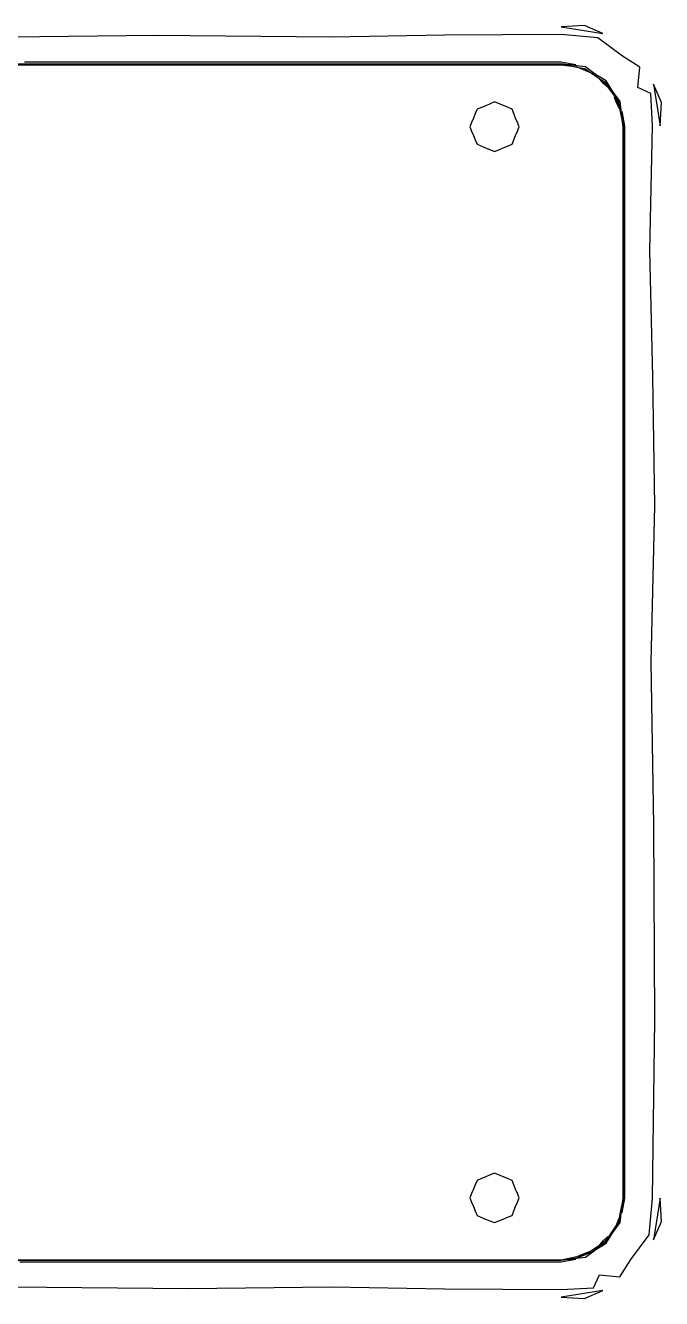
# Model space of a CAD drawing. Extents: x -23.2 to 18.8, y -18.4 to 11.3.
# Drawn here: x 2.106 to 2.62, y -2.175 to -1.147 of the extents above; entities that cross this region are included whole.
import ezdxf

# ---------------------------------------------------------------- set-up
doc = ezdxf.new("R2010")
doc.units = 0
doc.layers.add('FURNISHINGELEMENT', color=8, linetype='CONTINUOUS')

msp = doc.modelspace()

# ---------------------------------------------------------------- linework, layer by layer
at = {"layer": 'FURNISHINGELEMENT'}
for p, q in [((2.5578, -1.1469, 3.7731), (2.539, -1.1481, 3.7826)), ((2.539, -1.1481, 3.7826), (2.5726, -1.1533, 3.7773)), ((2.5726, -1.1533, 3.7773), (2.5578, -1.1469, 3.7731)), ((2.2105, -1.1551, 3.7963), (2.0946, -1.1565, 3.7985)), ((2.3535, -1.1565, 3.7985), (2.2105, -1.1551, 3.7963)), ((2.4447, -1.1548, 3.7958), (2.3535, -1.1565, 3.7985)), ((2.539, -1.1543, 3.7949), (2.4447, -1.1548, 3.7958)), ((2.5686, -1.1568, 3.7888), (2.539, -1.1543, 3.7949)), ((2.5885, -1.1716, 3.7927), (2.5686, -1.1568, 3.7888)), ((2.6026, -1.1807, 3.7841), (2.5885, -1.1716, 3.7927)), ((2.539, -1.1789, 3.8174), (1.909, -1.1789, 3.8174)), ((2.0398, -1.178, 3.8174), (2.1705, -1.178, 3.8174)), ((2.1067, -1.1765, 3.8173), (2.1054, -1.1765, 3.8173)), ((2.1247, -1.1765, 3.8173), (2.1067, -1.1765, 3.8173)), ((2.1428, -1.1765, 3.8173), (2.1247, -1.1765, 3.8173)), ((2.1448, -1.1765, 3.8173), (2.1428, -1.1765, 3.8173)), ((2.1608, -1.1765, 3.8173), (2.1448, -1.1765, 3.8173)), ((2.1645, -1.1765, 3.8173), (2.1608, -1.1765, 3.8173)), ((2.1789, -1.1765, 3.8173), (2.1645, -1.1765, 3.8173)), ((2.1705, -1.178, 3.8174), (2.2894, -1.178, 3.8174)), ((2.1842, -1.1765, 3.8173), (2.1789, -1.1765, 3.8173)), ((2.1969, -1.1765, 3.8173), (2.1842, -1.1765, 3.8173)), ((2.2039, -1.1765, 3.8173), (2.1969, -1.1765, 3.8173)), ((2.2183, -1.1765, 3.8173), (2.2039, -1.1765, 3.8173)), ((2.2236, -1.1765, 3.8173), (2.2183, -1.1765, 3.8173)), ((2.2397, -1.1765, 3.8173), (2.2236, -1.1765, 3.8173)), ((2.2417, -1.1765, 3.8173), (2.2397, -1.1765, 3.8173)), ((2.2597, -1.1765, 3.8173), (2.2417, -1.1765, 3.8173)), ((2.261, -1.1765, 3.8173), (2.2597, -1.1765, 3.8173)), ((2.2778, -1.1765, 3.8173), (2.261, -1.1765, 3.8173)), ((2.2824, -1.1765, 3.8173), (2.2778, -1.1765, 3.8173)), ((2.2958, -1.1765, 3.8173), (2.2824, -1.1765, 3.8173)), ((2.2894, -1.178, 3.8174), (2.4083, -1.178, 3.8174)), ((2.3038, -1.1765, 3.8173), (2.2958, -1.1765, 3.8173)), ((2.3138, -1.1765, 3.8173), (2.3038, -1.1765, 3.8173)), ((2.3252, -1.1765, 3.8173), (2.3138, -1.1765, 3.8173)), ((2.3319, -1.1765, 3.8173), (2.3252, -1.1765, 3.8173)), ((2.3466, -1.1765, 3.8173), (2.3319, -1.1765, 3.8173)), ((2.3499, -1.1765, 3.8173), (2.3466, -1.1765, 3.8173)), ((2.3679, -1.1765, 3.8173), (2.3499, -1.1765, 3.8173)), ((2.3893, -1.1765, 3.8173), (2.3679, -1.1765, 3.8173)), ((2.4107, -1.1765, 3.8173), (2.3893, -1.1765, 3.8173)), ((2.4083, -1.178, 3.8174), (2.539, -1.178, 3.8174)), ((2.4321, -1.1765, 3.8173), (2.4107, -1.1765, 3.8173)), ((2.4535, -1.1765, 3.8173), (2.4321, -1.1765, 3.8173)), ((2.4749, -1.1765, 3.8173), (2.4535, -1.1765, 3.8173)), ((2.4962, -1.1765, 3.8173), (2.4749, -1.1765, 3.8173)), ((2.5176, -1.1765, 3.8173), (2.4962, -1.1765, 3.8173)), ((2.539, -1.1765, 3.8173), (2.5176, -1.1765, 3.8173)), ((2.5507, -1.1788, 3.8173), (2.539, -1.1765, 3.8173)), ((2.5539, -1.1799, 3.8188), (2.539, -1.178, 3.8188)), ((2.539, -1.178, 3.8188), (2.5507, -1.1788, 3.8173)), ((2.539, -1.178, 3.8174), (2.5516, -1.1805, 3.8174)), ((2.552, -1.1806, 3.8174), (2.539, -1.1789, 3.8174)), ((2.5516, -1.1805, 3.8174), (2.5582, -1.1818, 3.8174)), ((2.564, -1.1856, 3.8174), (2.552, -1.1806, 3.8174)), ((2.5587, -1.1804, 3.8173), (2.5539, -1.1799, 3.8188)), ((2.5582, -1.1818, 3.8174), (2.5663, -1.1872, 3.8174)), ((2.5668, -1.1864, 3.8188), (2.5587, -1.1804, 3.8173)), ((2.6009, -1.1971, 3.802), (2.6026, -1.1807, 3.7841)), ((2.5744, -1.1935, 3.8174), (2.564, -1.1856, 3.8174)), ((2.5663, -1.1872, 3.8174), (2.5744, -1.1926, 3.8174)), ((2.5754, -1.1916, 3.8173), (2.5668, -1.1864, 3.8188)), ((2.5733, -1.1937, 3.8173), (2.5701, -1.1902, 3.8184)), ((2.5701, -1.1902, 3.8184), (2.5767, -1.1968, 3.8184)), ((2.5804, -1.2, 3.8188), (2.5754, -1.1916, 3.8173)), ((2.5767, -1.1968, 3.8184), (2.5733, -1.1937, 3.8173)), ((2.5744, -1.1926, 3.8174), (2.5798, -1.2007, 3.8174)), ((2.5823, -1.2039, 3.8174), (2.5744, -1.1935, 3.8174)), ((2.5798, -1.2007, 3.8174), (2.5852, -1.2089, 3.8174)), ((2.5866, -1.2083, 3.8173), (2.5804, -1.2, 3.8188)), ((2.6114, -1.2018, 3.7891), (2.6009, -1.1971, 3.802)), ((2.6127, -1.228, 3.7949), (2.6114, -1.2018, 3.7891)), ((2.6201, -1.2092, 3.7731), (2.6137, -1.1944, 3.7773)), ((2.6137, -1.1944, 3.7773), (2.6189, -1.228, 3.7826)), ((2.478, -1.2117, 3.489), (2.4745, -1.2131, 3.489)), ((2.4816, -1.2102, 3.489), (2.478, -1.2117, 3.489)), ((2.4851, -1.2087, 3.489), (2.4816, -1.2102, 3.489)), ((2.4897, -1.2106, 3.489), (2.4851, -1.2087, 3.489)), ((2.4942, -1.2125, 3.489), (2.4897, -1.2106, 3.489)), ((2.4993, -1.2146, 3.489), (2.4942, -1.2125, 3.489)), ((2.5838, -1.2094, 3.8173), (2.5821, -1.2047, 3.8184)), ((2.5821, -1.2047, 3.8184), (2.586, -1.2142, 3.8184)), ((2.5838, -1.2094, 3.8173), (2.5821, -1.2047, 3.8184)), ((2.5821, -1.2047, 3.8184), (2.586, -1.2142, 3.8184)), ((2.5838, -1.2094, 3.8173), (2.5821, -1.2047, 3.8184)), ((2.5821, -1.2047, 3.8184), (2.586, -1.2142, 3.8184)), ((2.5838, -1.2094, 3.8173), (2.5821, -1.2047, 3.8184)), ((2.5821, -1.2047, 3.8184), (2.586, -1.2142, 3.8184)), ((2.5838, -1.2094, 3.8173), (2.5821, -1.2047, 3.8184)), ((2.5821, -1.2047, 3.8184), (2.586, -1.2142, 3.8184)), ((2.5838, -1.2094, 3.8173), (2.5821, -1.2047, 3.8184)), ((2.5821, -1.2047, 3.8184), (2.586, -1.2142, 3.8184)), ((2.5873, -1.216, 3.8174), (2.5823, -1.2039, 3.8174)), ((2.586, -1.2142, 3.8184), (2.5838, -1.2094, 3.8173)), ((2.586, -1.2142, 3.8184), (2.5838, -1.2094, 3.8173)), ((2.586, -1.2142, 3.8184), (2.5838, -1.2094, 3.8173)), ((2.586, -1.2142, 3.8184), (2.5838, -1.2094, 3.8173)), ((2.586, -1.2142, 3.8184), (2.5838, -1.2094, 3.8173)), ((2.586, -1.2142, 3.8184), (2.5838, -1.2094, 3.8173)), ((2.5852, -1.2089, 3.8174), (2.5865, -1.2154, 3.8174)), ((2.5871, -1.2131, 3.8188), (2.5866, -1.2083, 3.8173)), ((2.589, -1.228, 3.8188), (2.5871, -1.2131, 3.8188)), ((2.6189, -1.228, 3.7826), (2.6201, -1.2092, 3.7731)), ((2.468, -1.2217, 3.489), (2.4666, -1.2252, 3.489)), ((2.4695, -1.2181, 3.489), (2.468, -1.2217, 3.489)), ((2.471, -1.2146, 3.489), (2.4695, -1.2181, 3.489)), ((2.4745, -1.2131, 3.489), (2.471, -1.2146, 3.489)), ((2.5007, -1.2181, 3.489), (2.4993, -1.2146, 3.489)), ((2.5022, -1.2217, 3.489), (2.5007, -1.2181, 3.489)), ((2.5036, -1.2252, 3.489), (2.5022, -1.2217, 3.489)), ((2.5865, -1.2154, 3.8174), (2.589, -1.228, 3.8174)), ((2.589, -1.2289, 3.8174), (2.5873, -1.216, 3.8174)), ((2.5905, -1.228, 3.8173), (2.5882, -1.2163, 3.8173)), ((2.5882, -1.2163, 3.8173), (2.589, -1.228, 3.8188)), ((2.4666, -1.2252, 3.489), (2.4651, -1.2287, 3.489)), ((2.4651, -1.2287, 3.489), (2.4666, -1.2323, 3.489)), ((2.4666, -1.2323, 3.489), (2.468, -1.2358, 3.489)), ((2.5022, -1.2358, 3.489), (2.5036, -1.2323, 3.489)), ((2.5051, -1.2287, 3.489), (2.5036, -1.2252, 3.489)), ((2.5036, -1.2323, 3.489), (2.5051, -1.2287, 3.489)), ((2.589, -1.228, 3.8174), (2.589, -1.3813, 3.8174)), ((2.589, -2.0939, 3.8174), (2.589, -1.2289, 3.8174)), ((2.5905, -1.2494, 3.8173), (2.5905, -1.228, 3.8173)), ((2.6106, -1.3288, 3.7985), (2.6127, -1.228, 3.7949)), ((2.468, -1.2358, 3.489), (2.4695, -1.2393, 3.489)), ((2.4695, -1.2393, 3.489), (2.471, -1.2429, 3.489)), ((2.471, -1.2429, 3.489), (2.476, -1.245, 3.489)), ((2.4957, -1.2443, 3.489), (2.4993, -1.2429, 3.489)), ((2.4993, -1.2429, 3.489), (2.5007, -1.2393, 3.489)), ((2.5007, -1.2393, 3.489), (2.5022, -1.2358, 3.489)), ((2.476, -1.245, 3.489), (2.4806, -1.2469, 3.489)), ((2.4806, -1.2469, 3.489), (2.4851, -1.2487, 3.489)), ((2.4851, -1.2487, 3.489), (2.4886, -1.2473, 3.489)), ((2.4886, -1.2473, 3.489), (2.4922, -1.2458, 3.489)), ((2.4922, -1.2458, 3.489), (2.4957, -1.2443, 3.489)), ((2.5905, -1.255, 3.8173), (2.5905, -1.2494, 3.8173)), ((2.5905, -1.2607, 3.8173), (2.5905, -1.255, 3.8173)), ((2.5905, -1.2686, 3.8173), (2.5905, -1.2607, 3.8173)), ((2.5905, -1.2771, 3.8173), (2.5905, -1.2686, 3.8173)), ((2.5905, -1.2821, 3.8173), (2.5905, -1.2771, 3.8173)), ((2.5905, -1.2935, 3.8173), (2.5905, -1.2821, 3.8173)), ((2.5905, -1.3092, 3.8173), (2.5905, -1.2935, 3.8173)), ((2.5905, -1.3098, 3.8173), (2.5905, -1.3092, 3.8173)), ((2.5905, -1.3262, 3.8173), (2.5905, -1.3098, 3.8173)), ((2.5905, -1.3362, 3.8173), (2.5905, -1.3262, 3.8173)), ((2.5905, -1.3426, 3.8173), (2.5905, -1.3362, 3.8173)), ((2.613, -1.4304, 3.7946), (2.6106, -1.3288, 3.7985)), ((2.5905, -1.3589, 3.8173), (2.5905, -1.3426, 3.8173)), ((2.5905, -1.3633, 3.8173), (2.5905, -1.3589, 3.8173)), ((2.5905, -1.3753, 3.8173), (2.5905, -1.3633, 3.8173)), ((2.5905, -1.3904, 3.8173), (2.5905, -1.3753, 3.8173)), ((2.589, -1.3813, 3.8174), (2.589, -1.5345, 3.8174)), ((2.5905, -1.3917, 3.8173), (2.5905, -1.3904, 3.8173)), ((2.5905, -1.4081, 3.8173), (2.5905, -1.3917, 3.8173)), ((2.5905, -1.4174, 3.8173), (2.5905, -1.4081, 3.8173)), ((2.5905, -1.4244, 3.8173), (2.5905, -1.4174, 3.8173)), ((2.5905, -1.4309, 3.8173), (2.5905, -1.4244, 3.8173)), ((2.5905, -1.4408, 3.8173), (2.5905, -1.4309, 3.8173)), ((2.6146, -1.5349, 3.7916), (2.613, -1.4304, 3.7946)), ((2.5905, -1.4445, 3.8173), (2.5905, -1.4408, 3.8173)), ((2.5905, -1.4572, 3.8173), (2.5905, -1.4445, 3.8173)), ((2.5905, -1.4715, 3.8173), (2.5905, -1.4572, 3.8173)), ((2.5905, -1.4735, 3.8173), (2.5905, -1.4715, 3.8173)), ((2.5905, -1.4899, 3.8173), (2.5905, -1.4735, 3.8173)), ((2.5905, -1.4986, 3.8173), (2.5905, -1.4899, 3.8173)), ((2.5905, -1.5063, 3.8173), (2.5905, -1.4986, 3.8173)), ((2.5905, -1.5226, 3.8173), (2.5905, -1.5063, 3.8173)), ((2.5905, -1.5257, 3.8173), (2.5905, -1.5226, 3.8173)), ((2.5905, -1.539, 3.8173), (2.5905, -1.5257, 3.8173)), ((2.589, -1.5345, 3.8174), (2.589, -1.661, 3.8174)), ((2.5905, -1.5527, 3.8173), (2.5905, -1.539, 3.8173)), ((2.6116, -1.661, 3.7968), (2.6146, -1.5349, 3.7916)), ((2.5905, -1.5554, 3.8173), (2.5905, -1.5527, 3.8173)), ((2.5905, -1.5718, 3.8173), (2.5905, -1.5554, 3.8173)), ((2.5905, -1.5798, 3.8173), (2.5905, -1.5718, 3.8173)), ((2.5905, -1.5881, 3.8173), (2.5905, -1.5798, 3.8173)), ((2.5905, -1.5933, 3.8173), (2.5905, -1.5881, 3.8173)), ((2.5905, -1.6045, 3.8173), (2.5905, -1.5933, 3.8173)), ((2.5905, -1.6068, 3.8173), (2.5905, -1.6045, 3.8173)), ((2.5905, -1.6209, 3.8173), (2.5905, -1.6068, 3.8173)), ((2.5905, -1.6339, 3.8173), (2.5905, -1.6209, 3.8173)), ((2.5905, -1.6372, 3.8173), (2.5905, -1.6339, 3.8173)), ((2.5905, -1.6536, 3.8173), (2.5905, -1.6372, 3.8173)), ((2.5905, -1.661, 3.8173), (2.5905, -1.6536, 3.8173)), ((2.589, -1.661, 3.8174), (2.589, -1.7874, 3.8174)), ((2.5905, -1.67, 3.8173), (2.5905, -1.661, 3.8173)), ((2.6138, -1.7927, 3.7932), (2.6116, -1.661, 3.7968)), ((2.5905, -1.6863, 3.8173), (2.5905, -1.67, 3.8173)), ((2.5905, -1.688, 3.8173), (2.5905, -1.6863, 3.8173)), ((2.5905, -1.7027, 3.8173), (2.5905, -1.688, 3.8173)), ((2.5905, -1.7151, 3.8173), (2.5905, -1.7027, 3.8173)), ((2.5905, -1.7191, 3.8173), (2.5905, -1.7151, 3.8173)), ((2.5905, -1.7355, 3.8173), (2.5905, -1.7191, 3.8173)), ((2.5905, -1.7421, 3.8173), (2.5905, -1.7355, 3.8173)), ((2.5905, -1.7518, 3.8173), (2.5905, -1.7421, 3.8173)), ((2.5905, -1.7692, 3.8173), (2.5905, -1.7518, 3.8173)), ((2.5905, -1.7732, 3.8173), (2.5905, -1.7692, 3.8173)), ((2.5905, -1.7946, 3.8173), (2.5905, -1.7732, 3.8173)), ((2.589, -1.7874, 3.8174), (2.589, -1.9407, 3.8174)), ((2.5905, -1.7963, 3.8173), (2.5905, -1.7946, 3.8173)), ((2.5905, -1.816, 3.8173), (2.5905, -1.7963, 3.8173)), ((2.6146, -1.9499, 3.7916), (2.6138, -1.7927, 3.7932)), ((2.5905, -1.8233, 3.8173), (2.5905, -1.816, 3.8173)), ((2.5905, -1.8374, 3.8173), (2.5905, -1.8233, 3.8173)), ((2.5905, -1.8504, 3.8173), (2.5905, -1.8374, 3.8173)), ((2.5905, -1.8587, 3.8173), (2.5905, -1.8504, 3.8173)), ((2.5905, -1.8775, 3.8173), (2.5905, -1.8587, 3.8173)), ((2.5905, -1.8801, 3.8173), (2.5905, -1.8775, 3.8173)), ((2.5905, -1.8938, 3.8173), (2.5905, -1.8801, 3.8173)), ((2.5905, -1.9015, 3.8173), (2.5905, -1.8938, 3.8173)), ((2.5905, -1.9102, 3.8173), (2.5905, -1.9015, 3.8173)), ((2.5905, -1.9229, 3.8173), (2.5905, -1.9102, 3.8173)), ((2.5905, -1.9266, 3.8173), (2.5905, -1.9229, 3.8173)), ((2.5905, -1.9429, 3.8173), (2.5905, -1.9266, 3.8173)), ((2.589, -1.9407, 3.8174), (2.589, -2.0939, 3.8174)), ((2.5905, -1.9443, 3.8173), (2.5905, -1.9429, 3.8173)), ((2.5905, -1.9593, 3.8173), (2.5905, -1.9443, 3.8173)), ((2.6127, -2.0939, 3.7949), (2.6146, -1.9499, 3.7916)), ((2.5905, -1.9656, 3.8173), (2.5905, -1.9593, 3.8173)), ((2.5905, -1.9757, 3.8173), (2.5905, -1.9656, 3.8173)), ((2.5905, -1.987, 3.8173), (2.5905, -1.9757, 3.8173)), ((2.5905, -1.992, 3.8173), (2.5905, -1.987, 3.8173)), ((2.5905, -2.0084, 3.8173), (2.5905, -1.992, 3.8173)), ((2.5905, -2.0298, 3.8173), (2.5905, -2.0084, 3.8173)), ((2.5905, -2.0512, 3.8173), (2.5905, -2.0298, 3.8173)), ((2.5905, -2.0726, 3.8173), (2.5905, -2.0512, 3.8173)), ((2.478, -2.0767, 3.489), (2.4745, -2.0781, 3.489)), ((2.4816, -2.0752, 3.489), (2.478, -2.0767, 3.489)), ((2.4851, -2.0737, 3.489), (2.4816, -2.0752, 3.489)), ((2.4897, -2.0756, 3.489), (2.4851, -2.0737, 3.489)), ((2.4942, -2.0775, 3.489), (2.4897, -2.0756, 3.489)), ((2.5905, -2.0939, 3.8173), (2.5905, -2.0726, 3.8173)), ((2.468, -2.0867, 3.489), (2.4666, -2.0902, 3.489)), ((2.4695, -2.0831, 3.489), (2.468, -2.0867, 3.489)), ((2.471, -2.0796, 3.489), (2.4695, -2.0831, 3.489)), ((2.4745, -2.0781, 3.489), (2.471, -2.0796, 3.489)), ((2.4993, -2.0796, 3.489), (2.4942, -2.0775, 3.489)), ((2.5007, -2.0831, 3.489), (2.4993, -2.0796, 3.489)), ((2.5022, -2.0867, 3.489), (2.5007, -2.0831, 3.489)), ((2.5036, -2.0902, 3.489), (2.5022, -2.0867, 3.489)), ((2.4666, -2.0902, 3.489), (2.4651, -2.0937, 3.489)), ((2.4651, -2.0937, 3.489), (2.4666, -2.0973, 3.489)), ((2.4666, -2.0973, 3.489), (2.468, -2.1008, 3.489)), ((2.5022, -2.1008, 3.489), (2.5036, -2.0973, 3.489)), ((2.5051, -2.0937, 3.489), (2.5036, -2.0902, 3.489)), ((2.5036, -2.0973, 3.489), (2.5051, -2.0937, 3.489)), ((2.589, -2.0939, 3.8174), (2.5865, -2.1065, 3.8174)), ((2.5871, -2.1089, 3.8188), (2.589, -2.0939, 3.8188)), ((2.5873, -2.1069, 3.8174), (2.589, -2.0939, 3.8174)), ((2.589, -2.0939, 3.8188), (2.5882, -2.1056, 3.8173)), ((2.5882, -2.1056, 3.8173), (2.5905, -2.0939, 3.8173)), ((2.6102, -2.1235, 3.7888), (2.6127, -2.0939, 3.7949)), ((2.6189, -2.0939, 3.7826), (2.6137, -2.1275, 3.7773)), ((2.6201, -2.1127, 3.7731), (2.6189, -2.0939, 3.7826)), ((2.468, -2.1008, 3.489), (2.4695, -2.1043, 3.489)), ((2.4695, -2.1043, 3.489), (2.471, -2.1079, 3.489)), ((2.4993, -2.1079, 3.489), (2.5007, -2.1043, 3.489)), ((2.5007, -2.1043, 3.489), (2.5022, -2.1008, 3.489)), ((2.5823, -2.1189, 3.8174), (2.5873, -2.1069, 3.8174)), ((2.5865, -2.1065, 3.8174), (2.5852, -2.1131, 3.8174)), ((2.471, -2.1079, 3.489), (2.476, -2.11, 3.489)), ((2.476, -2.11, 3.489), (2.4806, -2.1119, 3.489)), ((2.4806, -2.1119, 3.489), (2.4851, -2.1137, 3.489)), ((2.4851, -2.1137, 3.489), (2.4886, -2.1123, 3.489)), ((2.4886, -2.1123, 3.489), (2.4922, -2.1108, 3.489)), ((2.4922, -2.1108, 3.489), (2.4957, -2.1093, 3.489)), ((2.4957, -2.1093, 3.489), (2.4993, -2.1079, 3.489)), ((2.5852, -2.1131, 3.8174), (2.5798, -2.1212, 3.8174)), ((2.5806, -2.1218, 3.8188), (2.5866, -2.1136, 3.8173)), ((2.5866, -2.1136, 3.8173), (2.5871, -2.1089, 3.8188)), ((2.6137, -2.1275, 3.7773), (2.6201, -2.1127, 3.7731)), ((2.5768, -2.125, 3.8184), (2.5702, -2.1317, 3.8184)), ((2.5733, -2.1282, 3.8173), (2.5768, -2.125, 3.8184)), ((2.5744, -2.1293, 3.8174), (2.5823, -2.1189, 3.8174)), ((2.5798, -2.1212, 3.8174), (2.5744, -2.1293, 3.8174)), ((2.5754, -2.1304, 3.8173), (2.5806, -2.1218, 3.8188)), ((2.5954, -2.1434, 3.7927), (2.6102, -2.1235, 3.7888)), ((2.552, -2.1422, 3.8174), (2.564, -2.1372, 3.8174)), ((2.5623, -2.137, 3.8184), (2.5528, -2.1409, 3.8184)), ((2.5623, -2.137, 3.8184), (2.5528, -2.1409, 3.8184)), ((2.5623, -2.137, 3.8184), (2.5528, -2.1409, 3.8184)), ((2.5623, -2.137, 3.8184), (2.5528, -2.1409, 3.8184)), ((2.5623, -2.137, 3.8184), (2.5528, -2.1409, 3.8184)), ((2.5623, -2.137, 3.8184), (2.5528, -2.1409, 3.8184)), ((2.5576, -2.1387, 3.8173), (2.5623, -2.137, 3.8184)), ((2.5576, -2.1387, 3.8173), (2.5623, -2.137, 3.8184)), ((2.5576, -2.1387, 3.8173), (2.5623, -2.137, 3.8184)), ((2.5576, -2.1387, 3.8173), (2.5623, -2.137, 3.8184)), ((2.5576, -2.1387, 3.8173), (2.5623, -2.137, 3.8184)), ((2.5576, -2.1387, 3.8173), (2.5623, -2.137, 3.8184)), ((2.5663, -2.1347, 3.8174), (2.5582, -2.1401, 3.8174)), ((2.5587, -2.1415, 3.8173), (2.567, -2.1353, 3.8188)), ((2.564, -2.1372, 3.8174), (2.5744, -2.1293, 3.8174)), ((2.5744, -2.1293, 3.8174), (2.5663, -2.1347, 3.8174)), ((2.567, -2.1353, 3.8188), (2.5754, -2.1304, 3.8173)), ((2.5702, -2.1317, 3.8184), (2.5733, -2.1282, 3.8173)), ((1.909, -2.1439, 3.8174), (2.539, -2.1439, 3.8174)), ((2.1587, -2.1439, 3.8174), (2.0398, -2.1439, 3.8174)), ((2.1015, -2.1454, 3.8173), (2.1161, -2.1454, 3.8173)), ((2.1161, -2.1454, 3.8173), (2.1229, -2.1454, 3.8173)), ((2.1229, -2.1454, 3.8173), (2.1341, -2.1454, 3.8173)), ((2.1341, -2.1454, 3.8173), (2.1442, -2.1454, 3.8173)), ((2.1442, -2.1454, 3.8173), (2.1521, -2.1454, 3.8173)), ((2.1521, -2.1454, 3.8173), (2.1656, -2.1454, 3.8173)), ((2.2776, -2.1439, 3.8174), (2.1587, -2.1439, 3.8174)), ((2.1656, -2.1454, 3.8173), (2.1701, -2.1454, 3.8173)), ((2.1701, -2.1454, 3.8173), (2.187, -2.1454, 3.8173)), ((2.187, -2.1454, 3.8173), (2.188, -2.1454, 3.8173)), ((2.188, -2.1454, 3.8173), (2.206, -2.1454, 3.8173)), ((2.206, -2.1454, 3.8173), (2.2084, -2.1454, 3.8173)), ((2.2084, -2.1454, 3.8173), (2.224, -2.1454, 3.8173)), ((2.224, -2.1454, 3.8173), (2.2298, -2.1454, 3.8173)), ((2.2298, -2.1454, 3.8173), (2.2437, -2.1454, 3.8173)), ((2.2437, -2.1454, 3.8173), (2.2512, -2.1454, 3.8173)), ((2.2512, -2.1454, 3.8173), (2.2634, -2.1454, 3.8173)), ((2.2634, -2.1454, 3.8173), (2.2691, -2.1454, 3.8173)), ((2.2691, -2.1454, 3.8173), (2.2831, -2.1454, 3.8173)), ((2.4083, -2.1439, 3.8174), (2.2776, -2.1439, 3.8174)), ((2.2831, -2.1454, 3.8173), (2.2871, -2.1454, 3.8173)), ((2.2871, -2.1454, 3.8173), (2.3028, -2.1454, 3.8173)), ((2.3028, -2.1454, 3.8173), (2.3051, -2.1454, 3.8173)), ((2.3051, -2.1454, 3.8173), (2.3225, -2.1454, 3.8173)), ((2.3225, -2.1454, 3.8173), (2.3231, -2.1454, 3.8173)), ((2.3231, -2.1454, 3.8173), (2.3411, -2.1454, 3.8173)), ((2.3411, -2.1454, 3.8173), (2.3421, -2.1454, 3.8173)), ((2.3421, -2.1454, 3.8173), (2.3591, -2.1454, 3.8173)), ((2.3591, -2.1454, 3.8173), (2.3618, -2.1454, 3.8173)), ((2.3618, -2.1454, 3.8173), (2.3771, -2.1454, 3.8173)), ((2.3771, -2.1454, 3.8173), (2.3815, -2.1454, 3.8173)), ((2.3815, -2.1454, 3.8173), (2.3951, -2.1454, 3.8173)), ((2.3951, -2.1454, 3.8173), (2.4012, -2.1454, 3.8173)), ((2.4012, -2.1454, 3.8173), (2.4131, -2.1454, 3.8173)), ((2.539, -2.1439, 3.8174), (2.4083, -2.1439, 3.8174)), ((2.4131, -2.1454, 3.8173), (2.4209, -2.1454, 3.8173)), ((2.4209, -2.1454, 3.8173), (2.4311, -2.1454, 3.8173)), ((2.4311, -2.1454, 3.8173), (2.4406, -2.1454, 3.8173)), ((2.4406, -2.1454, 3.8173), (2.4491, -2.1454, 3.8173)), ((2.4491, -2.1454, 3.8173), (2.4603, -2.1454, 3.8173)), ((2.4603, -2.1454, 3.8173), (2.467, -2.1454, 3.8173)), ((2.467, -2.1454, 3.8173), (2.4783, -2.1454, 3.8173)), ((2.4783, -2.1454, 3.8173), (2.485, -2.1454, 3.8173)), ((2.485, -2.1454, 3.8173), (2.4962, -2.1454, 3.8173)), ((2.4962, -2.1454, 3.8173), (2.503, -2.1454, 3.8173)), ((2.503, -2.1454, 3.8173), (2.5176, -2.1454, 3.8173)), ((2.5176, -2.1454, 3.8173), (2.539, -2.1454, 3.8173)), ((2.5516, -2.1414, 3.8174), (2.539, -2.1439, 3.8174)), ((2.539, -2.1439, 3.8188), (2.5539, -2.142, 3.8188)), ((2.539, -2.1439, 3.8174), (2.552, -2.1422, 3.8174)), ((2.539, -2.1454, 3.8173), (2.5507, -2.1431, 3.8173)), ((2.5507, -2.1431, 3.8173), (2.539, -2.1439, 3.8188)), ((2.5582, -2.1401, 3.8174), (2.5516, -2.1414, 3.8174)), ((2.5528, -2.1409, 3.8184), (2.5576, -2.1387, 3.8173)), ((2.5528, -2.1409, 3.8184), (2.5576, -2.1387, 3.8173)), ((2.5528, -2.1409, 3.8184), (2.5576, -2.1387, 3.8173)), ((2.5528, -2.1409, 3.8184), (2.5576, -2.1387, 3.8173)), ((2.5528, -2.1409, 3.8184), (2.5576, -2.1387, 3.8173)), ((2.5528, -2.1409, 3.8184), (2.5576, -2.1387, 3.8173)), ((2.5539, -2.142, 3.8188), (2.5587, -2.1415, 3.8173)), ((2.5863, -2.1575, 3.7841), (2.5954, -2.1434, 3.7927)), ((2.5652, -2.1663, 3.7891), (2.57, -2.1558, 3.802)), ((2.57, -2.1558, 3.802), (2.5863, -2.1575, 3.7841)), ((2.0946, -2.1655, 3.7985), (2.2376, -2.1668, 3.7963)), ((2.2376, -2.1668, 3.7963), (2.3535, -2.1655, 3.7985)), ((2.3535, -2.1655, 3.7985), (2.4447, -2.1671, 3.7958)), ((2.4447, -2.1671, 3.7958), (2.539, -2.1676, 3.7949)), ((2.539, -2.1676, 3.7949), (2.5652, -2.1663, 3.7891)), ((2.5726, -2.1686, 3.7773), (2.539, -2.1738, 3.7826)), ((2.5578, -2.175, 3.7731), (2.5726, -2.1686, 3.7773)), ((2.539, -2.1738, 3.7826), (2.5578, -2.175, 3.7731))]:
    msp.add_line(p, q, dxfattribs=at)

doc.saveas('drawing.dxf')
